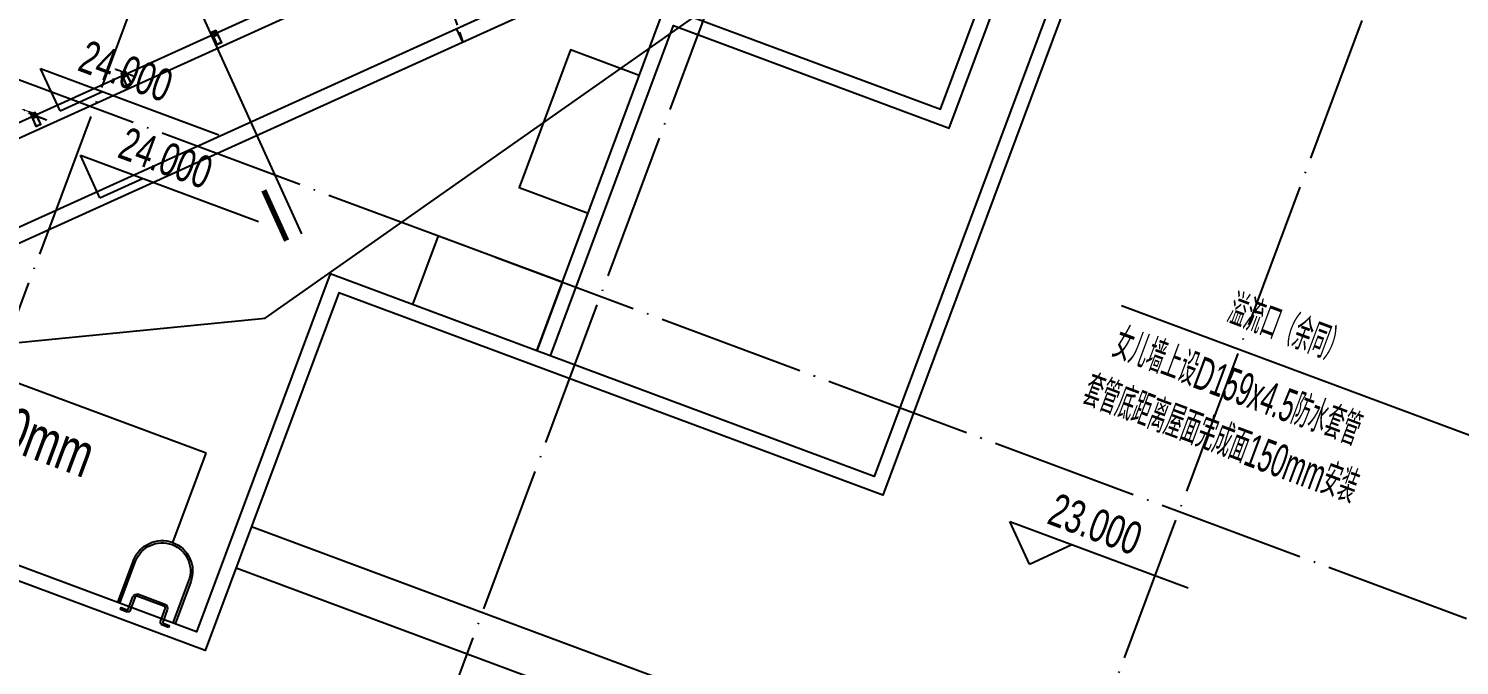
# Model space of a CAD drawing. Header units: millimetres. Extents: x 600121811 to 600690586, y 3472921280 to 3473279938.
# Drawn here: x 600267378 to 600286843, y 3473179164 to 3473187835 of the extents above; entities that cross this region are included whole.
import ezdxf

# ---------------------------------------------------------------- set-up
doc = ezdxf.new("R2010")
doc.units = ezdxf.units.MM
doc.header["$LTSCALE"] = 1000
for name, pattern in [('AX-MALL-GIRD-200$0$DOTE', [2.4200000000000004, 2, -0.2, 0.02, -0.2]), ('AX-MALL-WALL-GJ$0$CENTER', [2, 1.25, -0.25, 0.25, -0.25]), ('AX-MALL-WALL-GJ$0$DASH', [0.35, 0.25, -0.1]), ('AX-MALL-WALL-GJ$0$HIDDEN', [0.375, 0.25, -0.125]), ('AX-MALL-WALL-GJ$0$HIDDEN2', [4.7624999999999975, 3.174999999999998, -1.587499999999999])]:
    doc.linetypes.add(name, pattern=pattern)
doc.layers.get('0').update_dxf_attribs({"linetype": 'CONTINUOUS'})
for name, color, linetype in [('AX-MALL-DIM-PGJ$0$A-Anno-Dims', 3, 'CONTINUOUS'), ('AX-MALL-DIM-PGJ$0$A-Anno-Note', 241, 'CONTINUOUS'), ('AX-MALL-DIM-PGJ$0$DIM_IDEN', 3, 'CONTINUOUS'), ('AX-MALL-DIM-PGJ$0$DIM_LEAD', 3, 'CONTINUOUS'), ('AX-MALL-GIRD-200$0$A-Grid', 222, 'AX-MALL-GIRD-200$0$DOTE'), ('AX-MALL-GJ-200$0$A-Anno-Note', 241, 'CONTINUOUS'), ('AX-MALL-WALL-GJ$0$A-Anno-Levl', 201, 'CONTINUOUS'), ('AX-MALL-WALL-GJ$0$A-Anno-Note', 241, 'CONTINUOUS'), ('AX-MALL-WALL-GJ$0$A-Curt', 151, 'CONTINUOUS'), ('AX-MALL-WALL-GJ$0$A-Detl-Patt', 8, 'CONTINUOUS'), ('AX-MALL-WALL-GJ$0$A-Detl-Thin', 131, 'CONTINUOUS'), ('AX-MALL-WALL-GJ$0$A-SEE', 254, 'CONTINUOUS'), ('AX-MALL-WALL-GJ$0$AP', 3, 'CONTINUOUS'), ('AX-MALL-WALL-GJ$0$AX-8-wall-PRF-100$0$A-Detl-Thin', 131, 'CONTINUOUS'), ('AX-MALL-WALL-GJ$0$FIX', 2, 'CONTINUOUS'), ('AX-MALL-WALL-GJ$0$GASKET', 2, 'CONTINUOUS'), ('AX-MALL-WALL-GJ$0$TEXT', 2, 'CONTINUOUS'), ('PX-MALL-PGJ-LG$0$gutter', 200, 'CONTINUOUS'), ('PX-MALL-PGJ-LG$0$P-Dims', 2, 'CONTINUOUS')]:
    doc.layers.add(name, color=color, linetype=linetype)
doc.styles.add('AX-MALL-DIM-PGJ$0$_TCH_DIM', font='zy_en.shx', dxfattribs={"width": 0.7, "bigfont": 'zy_cn.shx'})
doc.styles.add('AX-MALL-WALL-GJ$0$_TCH_DIM', font='zy_en.shx', dxfattribs={"width": 0.7, "bigfont": 'zy_cn.shx'})
doc.styles.add('PX-MALL-PGJ-LG$0$hzgj', font='jzfz_eng.shx', dxfattribs={"width": 0.5, "bigfont": 'jzfz_cnb.shx'})

# ---------------------------------------------------------------- blocks, each defined once
blk = doc.blocks.new('AX-MALL-GIRD-200')
at = {"layer": 'AX-MALL-GIRD-200$0$A-Grid'}
for p, q in [((600276670.8627876, 3473209317.449277), (600237941.3238384, 3473105353.722196)), ((600283558.4606664, 3473206751.616964), (600244828.9217169, 3473102787.889884)), ((600291430.0010993, 3473203819.237178), (600252700.4621501, 3473099855.510097)), ((600241980.060326, 3473196551.41375), (600599876.0644244, 3473063224.650467))]:
    blk.add_line(p, q, dxfattribs=at)
blk = doc.blocks.new('AX-MALL-WALL-GJ$0$fgegrhrthr')
at = {"layer": 'AX-MALL-WALL-GJ$0$A-Detl-Thin'}
blk.add_line((114666.5390201807, 126100.2377285957), (114525.5406421423, 126242.0808024406), dxfattribs=at)
blk = doc.blocks.new('AX-MALL-WALL-GJ$0$A$C7A1B6859')
at = {"layer": 'AX-MALL-WALL-GJ$0$AX-8-wall-PRF-100$0$A-Detl-Thin'}
for points in [[(418.2706208527088, 83.6166080236435), (418.2606948316097, -526.8030123710632, -1), (-411.7393051683903, -526.8027684688568), (-411.704005420208, 83.66397726535797)], [(388.2706209719181, 83.61709582805634), (388.2606948316097, -526.8025244474411, -1), (-381.7393051683903, -526.8027685880661), (-381.7040055394173, 83.66224259138107)]]:
    blk.add_lwpolyline(points, format="xyb", dxfattribs=at)
blk.add_lwpolyline([(-346.7393054068089, 161.9561183452606), (-256.7393053174019, 161.9561183452606, -0.4142135623186552), (-216.7393053174019, 121.9561183452606), (-216.7393051981926, -58.04388171434402, 0.4142135623004398), (-186.7393051683903, -88.04388165473938), (193.2606946825981, -88.04388153553009, 0.4142135624412576), (223.2606946527958, -58.04388171434402), (223.2606945633888, 121.9561185836792, -0.4142135626053789), (263.2606946527958, 161.9561187028885), (353.2606946825981, 161.9561185836792), (353.2606945335865, 131.9561185836792), (263.2606945931911, 131.9561185836792, 0.414213562651039), (253.2606945633888, 121.9561187028885), (253.2606947124004, -58.04388165473938, -0.4142135624509314), (193.2606946825981, -118.0438816547394), (-186.7393053174019, -118.0438817739487, -0.4142135622680002), (-246.7393052279949, -58.04388177394867), (-246.7393054664135, 121.9561183452606, 0.4142135623963262), (-256.7393053770065, 131.956118285656), (-346.7393054366112, 131.9561183452606)], format="xyb", close=True, dxfattribs=at)
blk = doc.blocks.new('AX-MALL-WALL-GJ$0$A$C56C775D7')
at = {"layer": 'AX-MALL-WALL-GJ$0$GASKET'}
h = blk.add_hatch(dxfattribs=at)
h.set_pattern_fill('ANSI37', color=1, scale=0.35, style=0)
h.set_pattern_definition([(45, (-14292825.89898887, -9063895.26327035), (-0.3928862052967754, 0.3928862052967754), []), (135, (-14292825.89898887, -9063895.26327035), (-0.3928862052967754, -0.3928862052967754), [])])
edge = h.paths.add_edge_path(flags=16)
edge.add_line((0.4479895178228617, -2.5), (-0.6520104818046093, -2.5))
edge.add_arc((-0.6520104836672544, -2.300000000745058), 0.1999999999788997, 179.9999999822825, 269.99999999166243, ccw=False)
edge.add_line((-0.8520104829221964, -2.300000000745058), (-0.8520104829221964, -1.100000001490116))
edge.add_arc((-0.6520104818046093, -1.099999999627471), 0.1999999999825377, 90.00000001146418, 180, ccw=False)
edge.add_line((-0.6520104818046093, -0.900000000372529), (0.4479895178228617, -0.900000000372529))
edge.add_arc((0.4479895178228617, -1.100000001490116), 0.2000000000916771, 2.709731461436604e-08, 90.00000002501292, ccw=False)
edge.add_line((0.6479895170778036, -1.099999999627471), (0.6479895170778036, -2.299999998882413))
edge.add_arc((0.4479895178228617, -2.300000000745058), 0.200000000098953, 270, 360, ccw=False)
edge = h.paths.add_edge_path(flags=16)
edge.add_line((3.249999998137355, -4.939726948738098), (3.249999998137355, -4.460273053497076))
edge.add_arc((2.945151684805751, -4.485407892614603), 0.305882746101539, 4.713394007698822, 98.66295766568197)
edge.add_arc((-1.862645149230957e-09, -13.46421551704407), 9.723443115568726, 72.65326512077237, 107.3467197384952)
edge.add_arc((-2.94514948502183, -4.48540878854692), 0.3058844260670983, 81.33704317753406, 175.2878132288706)
edge.add_line((-3.250000001862645, -4.460273051634431), (-3.250000001862645, -4.939726946875453))
edge.add_arc((-2.750000001862645, -4.939726948738098), 0.5000000000582077, 180, 252.6529947584752)
edge.add_arc((-1.862645149230957e-09, 3.864215515553951), 9.723443115521324, 252.6532655790159, 287.3467351509655)
edge.add_arc((2.749999998137355, -4.939726948738098), 0.5000000000843366, 287.3470194500536, 359.9999999870766)
edge = h.paths.add_edge_path()
edge.add_line((3.999999998137355, -7.599999999627471), (5.196692194789648, -7.599999999627471))
edge.add_arc((5.196692194789648, -7.400000000372529), 0.1999999999861757, 270.0000000041688, 383.1985899609186)
edge.add_line((5.380521202459931, -7.321216141805053), (4.05898916348815, -2.646648773923516))
edge.add_arc((3.866236349567771, -2.700000001117587), 0.1999999998872798, 15.47132814288438, 89.9999999791559)
edge.add_line((3.866236349567771, -2.5), (1.599999997764826, -2.5))
edge.add_arc((1.599999997764826, -2.300000000745058), 0.1999999999825377, 179.9999999916624, 269.9999999916624, ccw=False)
edge.add_line((1.399999998509884, -2.300000000745058), (1.399999998509884, -1.5))
edge.add_arc((1.599999997764826, -1.5), 0.1999999999825377, 90.00000000208439, 180, ccw=False)
edge.add_line((1.599999997764826, -1.300000000745058), (2.299999997019768, -1.300000000745058))
edge.add_arc((2.299999998882413, -1.099999999627471), 0.200000000095315, 269.9999999749871, 360.0000000093797)
edge.add_line((2.499999998137355, -1.099999999627471), (2.499999998137355, -0.1999999992549419))
edge.add_arc((2.299999998882413, -0.2000000011175871), 0.1999999999679858, 0, 90.00000000208446)
edge.add_line((2.299999998882413, 0), (-2.300000000745057, 0))
edge.add_arc((-2.300000000745058, -0.2000000011175871), 0.1999999999752617, 90.00000000416883, 180.0000000187597)
edge.add_line((-2.500000001862645, -0.2000000011175871), (-2.500000001862645, -1.100000001490116))
edge.add_arc((-2.300000000745058, -1.099999999627471), 0.1999999999825377, 180, 270)
edge.add_line((-2.300000000745058, -1.300000000745058), (-1.599999999627471, -1.300000000745058))
edge.add_arc((-1.600000001490116, -1.5), 0.1999999999716238, -1.563307705509942e-08, 89.99999999583122, ccw=False)
edge.add_line((-1.400000000372529, -1.5), (-1.400000000372529, -2.300000000745058))
edge.add_arc((-1.600000001490116, -2.300000000745058), 0.1999999999825377, 270, 360, ccw=False)
edge.add_line((-1.600000001490116, -2.5), (-4.750000001862645, -2.5))
edge.add_arc((-4.750000001862645, -2), 0.5, 180, 270, ccw=False)
edge.add_line((-5.250000001862645, -2), (-5.250000001862645, -1))
edge.add_line((-5.250000001862645, -1), (-5.550000002607703, -1))
edge.add_arc((-5.550000000745058, -1.700000001117587), 0.6999999999752619, 90.0000000011911, 180.0000000017866)
edge.add_line((-6.250000001862645, -1.700000001117587), (-6.250000001862645, -2.500000001862645))
edge.add_arc((-13.17916293255985, -2.635859154164791), 6.93049468947828, -39.91135233491269, 1.1232466226251745, ccw=False)
edge.add_arc((-7.501144342124462, -7.252500982955098), 0.4000000000068026, 154.8453494992691, 325.7814922437265)
edge.add_arc((-11.16483832895756, -3.007284630089998), 5.994827686268001, 311.7834155546118, 348.2099533716082)
edge.add_arc((-5.108332693576813, -4.300000000745058), 0.2000000000601403, 89.99999998749348, 160.1791054074893, ccw=False)
edge.add_line((-5.108332693576813, -4.099999999627471), (-4.211626494303346, -4.099999999627471))
edge.add_arc((-4.211626494303346, -4.300000000745058), 0.1999999999497959, -24.401291760937283, 89.99999997915592, ccw=False)
edge.add_line((-4.029491625726223, -4.382624993100762), (-5.579774580895901, -7.600000001490116))
edge.add_line((-5.579774579033256, -7.599999999627471), (-3.85655820928514, -7.599999999627471))
edge.add_line((-3.856558211147785, -7.599999999627471), (-3.744390547275543, -7.526736268773675))
edge.add_line((-3.744390547275543, -7.526736268773675), (-3.601631702855229, -7.39421871304512))
edge.add_line((-3.601631702855229, -7.39421871304512), (-3.131442088633776, -6.912453148514032))
edge.add_arc((-2.966135771945119, -7.099999999627471), 0.2500000000469174, 90, 131.3933858767149, ccw=False)
edge.add_line((-2.966135771945119, -6.849999999627471), (-2.741758465766907, -6.849999999627471))
edge.add_arc((-2.741758465766907, -6.950000001117587), 0.1000000000531145, 2.7097428301203763e-08, 90.00000002501292, ccw=False)
edge.add_line((-2.641758466139436, -6.950000001117587), (-2.631878839805722, -7.190345551818609))
edge.add_line((-2.631878839805722, -7.190345551818609), (-2.662470020353794, -7.353444080799818))
edge.add_line((-2.662470020353794, -7.353444080799818), (-2.784834744408727, -7.373831396922469))
edge.add_line((-2.784834744408727, -7.373831396922469), (-2.856214167550206, -7.39421871304512))
edge.add_line((-2.856214167550206, -7.39421871304512), (-2.866411227732897, -7.475767977535725))
edge.add_line((-2.866411227732897, -7.47576797939837), (-2.815425924956799, -7.577704560011625))
edge.add_line((-2.815425924956799, -7.577704560011625), (-2.744046503677964, -7.600000001490116))
edge.add_line((-2.744046503677964, -7.599999999627471), (-2.356558211147785, -7.599999999627471))
edge.add_line((-2.356558211147785, -7.599999999627471), (-2.244390547275543, -7.526736268773675))
edge.add_line((-2.244390547275543, -7.526736268773675), (-2.101631702855229, -7.39421871304512))
edge.add_line((-2.101631702855229, -7.39421871304512), (-1.631442088633776, -6.912453148514032))
edge.add_arc((-1.466135771945119, -7.099999999627471), 0.2500000000469174, 90, 131.3933858767149, ccw=False)
edge.add_line((-1.466135771945119, -6.849999999627471), (-1.241758465766907, -6.849999999627471))
edge.add_arc((-1.241758465766907, -6.950000001117587), 0.1000000000531145, 2.7097428301203763e-08, 90.00000002501292, ccw=False)
edge.add_line((-1.141758466139436, -6.950000001117587), (-1.131878839805722, -7.190345551818609))
edge.add_line((-1.131878839805722, -7.190345551818609), (-1.162470020353794, -7.353444080799818))
edge.add_line((-1.162470020353794, -7.353444080799818), (-1.284834744408727, -7.373831396922469))
edge.add_line((-1.284834744408727, -7.373831396922469), (-1.356214167550206, -7.39421871304512))
edge.add_line((-1.356214167550206, -7.39421871304512), (-1.366411227732897, -7.475767977535725))
edge.add_line((-1.366411227732897, -7.47576797939837), (-1.315425924956799, -7.577704560011625))
edge.add_line((-1.315425924956799, -7.577704560011625), (-1.244046503677964, -7.600000001490116))
edge.add_line((-1.244046503677964, -7.599999999627471), (-0.8565582111477852, -7.599999999627471))
edge.add_line((-0.8565582111477852, -7.599999999627471), (-0.7443905472755432, -7.526736268773675))
edge.add_line((-0.7443905472755432, -7.526736268773675), (-0.6016317028552294, -7.39421871304512))
edge.add_line((-0.6016317028552294, -7.39421871304512), (-0.1314420886337757, -6.912453148514032))
edge.add_arc((0.0338642280548811, -7.099999999627471), 0.2500000000509411, 89.99999999666488, 131.3933858714564, ccw=False)
edge.add_line((0.0338642280548811, -6.849999999627471), (0.2582415342330933, -6.849999999627471))
edge.add_arc((0.2582415342330933, -6.950000001117587), 0.1000000000531145, 2.7097428301203763e-08, 90.00000002501292, ccw=False)
edge.add_line((0.3582415338605642, -6.950000001117587), (0.3681211601942778, -7.190345551818609))
edge.add_line((0.3681211601942778, -7.190345551818609), (0.3375299796462059, -7.353444080799818))
edge.add_line((0.3375299796462059, -7.353444080799818), (0.2151652555912733, -7.373831396922469))
edge.add_line((0.2151652555912733, -7.373831396922469), (0.1437858324497938, -7.39421871304512))
edge.add_line((0.1437858324497938, -7.39421871304512), (0.1335887722671032, -7.475767977535725))
edge.add_line((0.1335887722671032, -7.47576797939837), (0.1845740750432014, -7.577704560011625))
edge.add_line((0.1845740750432014, -7.577704560011625), (0.2559534963220358, -7.600000001490116))
edge.add_line((0.2559534963220358, -7.599999999627471), (0.6434417888522148, -7.599999999627471))
edge.add_line((0.6434417888522148, -7.599999999627471), (0.7556094527244568, -7.526736268773675))
edge.add_line((0.7556094527244568, -7.526736268773675), (0.8983682971447706, -7.39421871304512))
edge.add_line((0.8983682971447706, -7.39421871304512), (1.368557911366224, -6.912453148514032))
edge.add_arc((1.533864228054881, -7.099999999627471), 0.2500000000536703, 89.99999999666488, 131.3933858709051, ccw=False)
edge.add_line((1.533864228054881, -6.849999999627471), (1.936520637944341, -6.849999999627471))
edge.add_arc((1.936520637944341, -6.950000001117587), 0.0999999999366992, -3.960377625844558e-08, 89.99999995831178, ccw=False)
edge.add_line((2.036520639434457, -6.950000001117587), (2.04640026576817, -7.190345551818609))
edge.add_line((2.04640026576817, -7.190345551818609), (2.015809085220098, -7.353444080799818))
edge.add_line((2.015809083357453, -7.353444080799818), (1.893444359302521, -7.373831396922469))
edge.add_line((1.893444359302521, -7.373831396922469), (1.822064936161041, -7.39421871304512))
edge.add_line((1.822064938023686, -7.39421871304512), (1.811867877840996, -7.475767977535725))
edge.add_line((1.811867877840996, -7.47576797939837), (1.862853180617094, -7.577704560011625))
edge.add_line((1.862853178754449, -7.577704560011625), (1.934232600033283, -7.600000001490116))
edge.add_line((1.934232601895928, -7.599999999627471), (2.321720894426107, -7.599999999627471))
edge.add_line((2.321720894426107, -7.599999999627471), (2.433888558298349, -7.526736268773675))
edge.add_line((2.433888558298349, -7.526736268773675), (2.576647402718663, -7.39421871304512))
edge.add_line((2.576647402718663, -7.39421871304512), (3.046837016940117, -6.912453148514032))
edge.add_arc((3.212143333628774, -7.099999999627471), 0.2499999997447145, 90.00000002334548, 131.3933858977507, ccw=False)
edge.add_line((3.212143333628774, -6.849999999627471), (3.614799743518233, -6.849999999627471))
edge.add_arc((3.614799743518233, -6.950000001117587), 0.0999999999330612, -3.335048859298695e-08, 89.99999995831178, ccw=False)
edge.add_line((3.714799743145704, -6.950000001117587), (3.724679369479418, -7.190345551818609))
edge.add_line((3.724679369479418, -7.190345551818609), (3.694088188931346, -7.353444080799818))
edge.add_line((3.694088188931346, -7.353444080799818), (3.571723464876413, -7.373831396922469))
edge.add_line((3.571723464876413, -7.373831396922469), (3.500344041734934, -7.39421871304512))
edge.add_line((3.500344041734934, -7.39421871304512), (3.490146981552243, -7.475767977535725))
edge.add_line((3.490146981552243, -7.47576797939837), (3.541132284328341, -7.577704560011625))
edge.add_line((3.541132284328341, -7.577704560011625), (3.612511705607176, -7.600000001490116))
edge.add_line((3.612511705607176, -7.599999999627471), (3.999999998137355, -7.599999999627471))
for points in [[(3.999999998137355, -7.599999999627471), (5.196692194789648, -7.599999999627471, 0.5384365873081324), (5.380521202459931, -7.321216141805053), (4.05898916348815, -2.646648775786161, 0.3371623231483117), (3.866236349567771, -2.5), (1.599999997764826, -2.5, -0.4142135623733865), (1.399999998509884, -2.300000000745058), (1.399999998509884, -1.5, -0.4142135623710347), (1.599999997764826, -1.300000000745058), (2.299999998882413, -1.300000000745058, 0.4142135625542577), (2.499999998137355, -1.099999999627471), (2.499999998137355, -0.2000000011175871, 0.414213562373678), (2.299999998882413, 0), (-2.300000000745058, 0, 0.4142135624399619), (-2.500000001862645, -0.2000000011175871), (-2.500000001862645, -1.099999999627471, 0.4142135623730327), (-2.300000000745058, -1.300000000745058), (-1.600000001490116, -1.300000000745058, -0.4142135624226467), (-1.400000000372529, -1.5), (-1.400000002235174, -2.300000000745058, -0.414213562373678), (-1.600000001490116, -2.5), (-4.750000001862645, -2.5, -0.4142135623730951), (-5.250000001862645, -2), (-5.250000001862645, -1), (-5.550000000745058, -1, 0.4142135623730951), (-6.250000001862645, -1.700000001117587), (-6.250000001862645, -2.5, -0.180985364644513), (-7.86320985108614, -7.08247578702867, 0.9238739062829604), (-7.1703847553581, -7.477441187947989, 0.1602928148153416), (-5.296484127640724, -4.232183797284961, -0.3161581866366376), (-5.108332693576813, -4.099999999627471), (-4.211626494303346, -4.099999999627471, -0.5452250111276254), (-4.029491625726223, -4.382624993100762), (-5.579774579033256, -7.599999999627471), (-3.856558211147785, -7.599999999627471), (-3.744390547275543, -7.526736268773675), (-3.601631702855229, -7.39421871304512), (-3.131442088633776, -6.912453148514032, -0.1826026066076273), (-2.966135771945119, -6.849999999627471), (-2.741758465766907, -6.849999999627471, -0.4142135623518001), (-2.641758466139436, -6.950000001117587), (-2.631878839805722, -7.190345551818609), (-2.662470020353794, -7.353444080799818), (-2.784834744408727, -7.373831396922469), (-2.856214167550206, -7.39421871304512), (-2.866411227732897, -7.47576797939837), (-2.815425924956799, -7.577704560011625), (-2.744046503677964, -7.599999999627471), (-2.356558211147785, -7.599999999627471), (-2.244390547275543, -7.526736268773675), (-2.101631702855229, -7.39421871304512), (-1.631442088633776, -6.912453148514032, -0.1826026066076273), (-1.466135771945119, -6.849999999627471), (-1.241758465766907, -6.849999999627471, -0.4142135623585429), (-1.141758466139436, -6.950000001117587), (-1.131878839805722, -7.190345551818609), (-1.162470020353794, -7.353444080799818), (-1.284834744408727, -7.373831396922469), (-1.356214167550206, -7.39421871304512), (-1.366411227732897, -7.47576797939837), (-1.315425924956799, -7.577704560011625), (-1.244046503677964, -7.599999999627471), (-0.8565582111477852, -7.599999999627471), (-0.7443905472755432, -7.526736268773675), (-0.6016317028552294, -7.39421871304512), (-0.1314420886337757, -6.912453148514032, -0.1826026065978904), (0.0338642280548811, -6.849999999627471), (0.2582415342330933, -6.849999999627471, -0.4142135623585429), (0.3582415338605642, -6.950000001117587), (0.3681211601942778, -7.190345551818609), (0.3375299796462059, -7.353444080799818), (0.2151652555912733, -7.373831396922469), (0.1437858324497938, -7.39421871304512), (0.1335887722671032, -7.47576797939837), (0.1845740750432014, -7.577704560011625), (0.2559534963220358, -7.599999999627471), (0.6434417888522148, -7.599999999627471), (0.7556094527244568, -7.526736268773675), (0.8983682971447706, -7.39421871304512), (1.368557911366224, -6.912453148514032, -0.1826026065947343), (1.533864228054881, -6.849999999627471), (1.936520637944341, -6.849999999627471, -0.4142135623544356), (2.036520639434457, -6.950000001117587), (2.04640026576817, -7.190345551818609), (2.015809083357453, -7.353444080799818), (1.893444359302521, -7.373831396922469), (1.822064938023686, -7.39421871304512), (1.811867877840996, -7.47576797939837), (1.862853178754449, -7.577704560011625), (1.934232601895928, -7.599999999627471), (2.321720894426107, -7.599999999627471), (2.433888558298349, -7.526736268773675), (2.576647402718663, -7.39421871304512), (3.046837015077472, -6.912453148514032, -0.1826026065961477), (3.212143333628774, -6.849999999627471), (3.614799743518233, -6.849999999627471, -0.4142135623198528), (3.714799743145704, -6.950000001117587), (3.724679369479418, -7.190345551818609), (3.694088188931346, -7.353444080799818), (3.571723464876413, -7.373831396922469), (3.500344041734934, -7.39421871304512), (3.490146981552243, -7.47576797939837), (3.541132284328341, -7.577704560011625), (3.612511705607176, -7.599999999627471)], [(3.249999998137355, -4.939726948738098), (3.249999998137355, -4.460273051634431, 0.4345507230991786), (2.899079101160169, -4.183014819398522, 0.1525457591454041), (-2.899076651781797, -4.183014053851366, 0.4345569809924104), (-3.250000001862645, -4.460280233994126, -3.590366987e-06), (-3.250000001862645, -4.460273051634431), (-3.250000001862645, -4.939726948738098, 0.3280726517255059), (-2.899079030379653, -5.416985204443336, 0.152545825913894), (2.899079145863652, -5.416985167190433, 0.3280725829936511)], [(0.4479895178228617, -2.5), (-0.6520104836672544, -2.5, -0.4142135624226994), (-0.8520104829221964, -2.300000000745058), (-0.8520104829221964, -1.099999999627471, -0.4142135623235128), (-0.6520104818046093, -0.900000000372529), (0.4479895178228617, -0.900000000372529, -0.4142135623729436), (0.6479895170778036, -1.099999999627471), (0.6479895170778036, -2.300000000745058, -0.4142135623727035)]]:
    blk.add_lwpolyline(points, format="xyb", close=True, dxfattribs=at)
blk = doc.blocks.new('AX-MALL-WALL-GJ$0$尺寸分格点')
at = {"ltscale": 10}
h = blk.add_hatch(color=1, dxfattribs=at)
h.dxf.hatch_style = 1
edge = h.paths.add_edge_path()
edge.add_line((0, -1.5), (-5.470445860503725e-37, 1.862645149230957e-09))
edge.add_line((0, 1.862645149230957e-09), (-1.5, 0))
edge.add_arc((0, 0), 1.5, 180, 270)
edge = h.paths.add_edge_path()
edge.add_line((0, 1.5), (5.470445846917725e-37, 1.862645149230957e-09))
edge.add_line((0, 1.862645149230957e-09), (1.5, 0))
edge.add_arc((0, 0), 1.5, 0, 90)
for p, q in [((-2.5, 0), (2.5, 0)), ((0, -2.5), (0, 2.5))]:
    blk.add_line(p, q)
blk.add_circle((0, 0), 1.5)
blk = doc.blocks.new('AX-MALL-WALL-GJ$0$定位点')
blk.add_blockref('AX-MALL-WALL-GJ$0$尺寸分格点', (0, 0))
blk = doc.blocks.new('AX-MALL-WALL-GJ$0$A$C3802349C')
at = {"layer": 'AX-MALL-WALL-GJ$0$GASKET'}
h = blk.add_hatch(dxfattribs=at)
h.set_pattern_fill('ANSI35', color=1, scale=0.3750125207812556, angle=-180, style=0)
h.set_pattern_definition([(225, (-14292809.63515486, -9063882.472551338), (0.8419271213058608, -0.8419271213058608), []), (225, (-14292810.47708235, -9063882.472551338), (0.8419271213058608, -0.8419271213058608), [1.488330941850608, -0.2976661883701216, 0, -0.2976661883701216])])
edge = h.paths.add_edge_path()
edge.add_line((-4.151144333183765, 8), (-1.924371063709259, 8))
edge.add_line((-1.924371063709259, 8), (0, 0))
edge.add_line((0, 0), (-1, 0))
edge.add_arc((-173.3719842011968, -63.27551823887059), 183.6188774223807, 20.15753080045416, 22.84073975264292)
at = {"layer": 'AX-MALL-WALL-GJ$0$GASKET', "elevation": -0.1213156449062388}
blk.add_lwpolyline([(-4.151144333183765, 8), (-1.924371063709259, 8), (0, 0), (-1, 0, 0.01170824263980096)], format="xyb", close=True, dxfattribs=at)
blk = doc.blocks.new('AX-MALL-WALL-GJ$0$A$C431B1AE9')
at = {"layer": 'AX-MALL-WALL-GJ$0$GASKET'}
h = blk.add_hatch(dxfattribs=at)
h.set_pattern_fill('ANSI37', color=1, scale=0.35, style=0)
h.set_pattern_definition([(45, (-14292809.63515486, -9063882.472551338), (-0.3928862052967754, 0.3928862052967754), []), (135, (-14292809.63515486, -9063882.472551338), (-0.3928862052967754, -0.3928862052967754), [])])
h.paths.add_polyline_path([(3.006717517971992, 0), (0, 0), (-1.924371063709259, 8), (-1, 8), (-0.3333333134651184, 7), (0.3333333134651184, 7), (0.6666666865348816, 8), (1.333333313465118, 8), (1.666666686534882, 7), (2.333333313465118, 7), (2.666666686534882, 8), (3.333333313465118, 8), (3.666666686534882, 7), (4.333333313465118, 7), (4.666666686534882, 8), (5.333333313465118, 8), (5.666666686534882, 7), (6.333333313465118, 7), (6.666666686534882, 8), (7.333333313465118, 8), (7.666666686534882, 7), (8.333333313465118, 7), (8.666666686534882, 8), (9.333333313465118, 8), (9.666666686534882, 7), (10.33333331346512, 7), (11, 8), (11.82815510034561, 8), (10, 0), (6.993282483890653, 0), (6.993282483890653, -1.195969490334392), (7.790595477446914, -1.195969490334392), (7.790595477446914, -1.886535448953509), (6.786871323361993, -2.890259601175785), (3.213128676638007, -2.890259601175785), (2.209404524415731, -1.886535448953509), (2.209404524415731, -1.195969490334392), (3.006717517971992, -1.195969490334392)])
edge = h.paths.add_edge_path(flags=16)
edge.add_ellipse((5, 3.75), major_axis=(-3.000000000596629, 1.102163919055573e-15), ratio=0.5833333332173223, start_angle=0, end_angle=360, ccw=False)
h.paths.add_polyline_path([(4.202687006443739, -0.1993282493203878), (4.202687006443739, -1.694290110841393), (5.797312993556261, -1.694290110841393), (5.797312993556261, -0.1993282493203878)], flags=16)
for points in [[(6.993282483890653, 0), (10, 0), (11.82815510034561, 8), (11, 8), (10.33333331346512, 7), (9.666666686534882, 7), (9.333333313465118, 8), (8.666666686534882, 8), (8.333333313465118, 7), (7.666666686534882, 7), (7.333333313465118, 8), (6.666666686534882, 8), (6.333333313465118, 7), (5.666666686534882, 7), (5.333333313465118, 8), (4.666666686534882, 8), (4.333333313465118, 7), (3.666666686534882, 7), (3.333333313465118, 8), (2.666666686534882, 8), (2.333333313465118, 7), (1.666666686534882, 7), (1.333333313465118, 8), (0.6666666865348816, 8), (0.3333333134651184, 7), (-0.3333333134651184, 7), (-1, 8), (-1.924371063709259, 8), (0, 0), (3.006717517971992, 0), (3.006717517971992, 0), (3.006717517971992, -1.195969490334392), (2.209404524415731, -1.195969490334392), (2.209404524415731, -1.886535448953509), (3.213128676638007, -2.890259601175785), (6.786871323361993, -2.890259601175785), (7.790595477446914, -1.886535448953509), (7.790595477446914, -1.195969490334392), (6.993282483890653, -1.195969490334392)], [(5.797312993556261, -0.1993282493203878), (5.797312993556261, -1.694290110841393), (4.202687006443739, -1.694290110841393), (4.202687006443739, -0.1993282493203878)]]:
    blk.add_lwpolyline(points, close=True, dxfattribs=at)
at = {"layer": 'AX-MALL-WALL-GJ$0$GASKET', "extrusion": (0, 0, -1)}
blk.add_ellipse((5, 3.75), major_axis=(-3.000000000596629, 1.102163919055573e-15), ratio=0.5833333332173223, dxfattribs=at)
blk = doc.blocks.new('AX-MALL-WALL-GJ$0$A$C6D1904FE')
at = {"color": 6, "ltscale": 10}
for name in ['AX-MALL-WALL-GJ$0$A$C3802349C', 'AX-MALL-WALL-GJ$0$A$C431B1AE9']:
    blk.add_blockref(name, (-5, 2.890259601175785), dxfattribs=at)
blk = doc.blocks.new('*U58')
at = {"color": 8, "linetype": 'AX-MALL-WALL-GJ$0$HIDDEN'}
for p, q in [((1.13686837721616e-13, 1.999999999999886), (40, 2.000000000000114)), ((39.00000000000011, -3.000000000000114), (39.00000000000028, 2.999999999999659)), ((1.13686837721616e-13, -2.000000000000114), (40, -2.000000000000341))]:
    blk.add_line(p, q, dxfattribs=at)
at = {"color": 0, "linetype": 'ByBlock'}
blk.add_lwpolyline([(5.684341886080801e-14, 5.999999999999886), (-1.838248336817855, 5.999999999999659, 0.2271033335269274), (-2.617369142194775, 5.626873807574043, 0.3523503326370215), (-2.617369142194832, -5.626873807574043, 0.227103333526957), (-1.838248336817799, -5.999999999999886), (-5.684341886080801e-14, -5.999999999999886)], format="xyb", close=True, dxfattribs=at)
at = {"color": 8, "linetype": 'AX-MALL-WALL-GJ$0$HIDDEN2'}
blk.add_lwpolyline([(-4.568611867420884, 0.7499999999998863), (-2.300000000000068, 0.7499999999998863), (-2.300000000000125, -0.7500000000001137), (-4.568611867420941, -0.7500000000001137)], dxfattribs=at)
at = {"color": 8, "linetype": 'ByBlock'}
blk.add_lwpolyline([(1.13686837721616e-13, -3.000000000000114), (39.00000000000028, -3.000000000000341), (40.00000000000045, -1.999999999999432), (39.99999999999955, 2.000000000000114), (39.00000000000028, 3.000000000000114), (1.13686837721616e-13, 2.999999999999886)], dxfattribs=at)
at = {"layer": 'AX-MALL-WALL-GJ$0$TEXT', "color": 8, "linetype": 'AX-MALL-WALL-GJ$0$CENTER'}
blk.add_line((43, -1.13686837721616e-13), (-7.600000000000023, -1.13686837721616e-13), dxfattribs=at)
blk = doc.blocks.new('AX-MALL-WALL-GJ$0$A$C4A6E1F89')
at = {"layer": 'AX-MALL-WALL-GJ$0$AP'}
for points in [[(31.30000000074506, 13.80000000074506), (31.30000000074506, 10), (27.30000000074506, 10), (27.30000000074506, 9), (31.30000000074506, 9), (31.30000000074506, 1.200000001117587), (-31.30000000074506, 1.200000001117587), (-31.30000000074506, 9), (-27.30000000074506, 9), (-27.30000000074506, 10), (-31.30000000074506, 10), (-31.30000000074506, 13.80000000074506), (-30.16000000014901, 15.32000000029802, 0.2874411353254684), (-30.13336061313748, 15.63748977147043), (-31.30000000074506, 17.90000000037253), (-31.30000000074506, 22), (-32.5, 22), (-32.5, 0), (32.5, 0), (32.5, 22), (31.30000000074506, 22), (31.30000000074506, 17.90000000037253), (30.13336061313748, 15.63748977147043, 0.2874411353254668), (30.16000000014901, 15.32000000029802)], [(0, 15.90000000037253), (0.400000000372529, 15.5), (28.30000000074506, 15.5), (28.30000000074506, 10.5), (29.80000000074506, 10.5), (31, 13.5), (29.93968884833157, 15.35087553970516, -0.2449413473478261), (29.9286532253027, 15.6279489248991), (31, 17.90000000037253), (31, 21.5, 0.414213562373095), (30.5, 22), (29.09999999962747, 22, 1.000000000000455), (29.09999999962747, 20.80000000074506), (29.09999999962747, 20.80000000074506, -0.4142135623733198), (29.59999999962747, 20.30000000074506), (29.59999999962747, 18.90000000037253, -0.4142135623731125), (29.09999999962747, 18.40000000037253), (23.90000000037253, 18.40000000037253, -0.4142135623730815), (23.40000000037253, 18.90000000037253), (23.40000000037253, 20.30000000074506, -0.4142135623731302), (23.90000000037253, 20.80000000074506, 0.9999999999998862), (23.90000000037253, 22), (21.40000000037253, 22), (21.40000000037253, 18.5), (11.40000000037253, 18.5), (9.300000000745058, 22), (8.5, 22), (8.5, 20), (-8.5, 20), (-8.5, 22), (-9.300000000745058, 22), (-11.40000000037253, 18.5), (-21.40000000037253, 18.5), (-21.40000000037253, 22), (-23.90000000037253, 22, 0.9999999999999053), (-23.90000000037253, 20.80000000074506, -0.4142135623731302), (-23.40000000037253, 20.30000000074506), (-23.40000000037253, 18.90000000037253, -0.4142135623730814), (-23.90000000037253, 18.40000000037253), (-29.09999999962747, 18.40000000037253, -0.4142135623731125), (-29.59999999962747, 18.90000000037253), (-29.59999999962747, 20.30000000074506, -0.4142135623733199), (-29.09999999962747, 20.80000000074506), (-29.09999999962747, 20.80000000074506, 1.000000000000473), (-29.09999999962747, 22), (-30.5, 22, 0.414213562373095), (-31, 21.5), (-31, 17.90000000037253), (-29.9286532253027, 15.6279489248991, -0.2449413473478107), (-29.93968885019422, 15.35087553970516), (-31, 13.5), (-29.80000000074506, 10.5), (-28.30000000074506, 10.5), (-28.30000000074506, 15.5), (-0.400000000372529, 15.5)]]:
    blk.add_lwpolyline(points, format="xyb", close=True, dxfattribs=at)
at = {"layer": 'AX-MALL-WALL-GJ$0$FIX', "extrusion": (-4.689947558750686e-09, -3.877222664414375e-09, -1), "xscale": -1, "zscale": -1, "rotation": 270}
blk.add_blockref('*U58', (-1.862645058000427e-09, 15.5, -7.954930736642706e-08), dxfattribs=at)
at = {"layer": 'AX-MALL-WALL-GJ$0$GASKET'}
blk.add_blockref('AX-MALL-WALL-GJ$0$A$C6D1904FE', (-26.5, 19.10974039882421, 0.1213156449062388), dxfattribs=at)
at = {"layer": 'AX-MALL-WALL-GJ$0$GASKET', "extrusion": (0, 0, -1), "zscale": -1, "rotation": 270}
blk.add_blockref('AX-MALL-WALL-GJ$0$定位点', (1.117587089538574e-07, 30.00001611188054, -0.1695423254371126), dxfattribs=at)
at = {"layer": 'AX-MALL-WALL-GJ$0$GASKET', "xscale": -1}
blk.add_blockref('AX-MALL-WALL-GJ$0$A$C6D1904FE', (26.49999977648258, 19.10974039882421, 0.1213156449062388), dxfattribs=at)
blk = doc.blocks.new('AX-MALL-WALL-GJ$0$A$C201F0766')
at = {"layer": 'AX-MALL-WALL-GJ$0$GASKET'}
h = blk.add_hatch(dxfattribs=at)
h.set_pattern_fill('ANSI35', color=1, scale=0.3750125207812556, angle=-180, style=0)
h.set_pattern_definition([(225, (-14292808.12419919, -9063908.843573337), (0.8419271213058608, -0.8419271213058608), []), (225, (-14292808.96612667, -9063908.843573337), (0.8419271213058608, -0.8419271213058608), [1.488330941850608, -0.2976661883701216, 0, -0.2976661883701216])])
edge = h.paths.add_edge_path()
edge.add_line((4.625009316951036, 7.210309842135757), (4.581123173236847, 7.210309841670096))
edge.add_ellipse((2.60770320892334e-08, 8.022399073466659), major_axis=(-7.236123461634007e-16, 5.908938361333678), ratio=0.782714245397402, start_angle=97.89939189545902, end_angle=262.100608104541, ccw=False)
edge.add_line((-4.581123121082783, 7.210309841670096), (-4.624990671873093, 7.210309842135757))
edge.add_line((-4.624990671873093, 7.210309842135757), (-4.625000026077032, -0.879502881783992))
edge.add_arc((-3.725290298461914e-07, -12.60038345353678), 12.60038345226483, 68.4660575448051, 111.5339390721038, ccw=False)
edge.add_line((4.624999966472387, -0.8795031546615064), (4.625009316951036, 7.210309842135757))
h = blk.add_hatch(dxfattribs=at)
h.set_pattern_fill('HONEY', color=1, scale=0.3750125207812556, angle=-180, style=0)
h.set_pattern_definition([(180, (-14292808.12419919, -9063908.843573337), (-0.8929985651103648, -0.515572838757882), [0.5953323767402432, -1.190664753480486]), (299.9999999999999, (-14292808.12419919, -9063908.843573337), (0.8929984584207664, -0.5155730235496873), [0.5953323767402432, -1.190664753480486]), (240, (-14292808.12419919, -9063908.843573337), (-1.066895984922232e-07, -1.031145862307569), [-1.190664753480486, 0.5953323767402432])])
edge = h.paths.add_edge_path()
edge.add_ellipse((-8.195638656616211e-08, 8.022399073466659), major_axis=(-1.447224692326801e-15, 5.908938361333678), ratio=0.782714245397402, start_angle=0, end_angle=360)
blk = doc.blocks.new('AX-MALL-WALL-GJ$0$A$C0CB539A5')
at = {"color": 3}
blk.add_lwpolyline([(-7.749999977648258, 0.3999998643994331, 0.4142135656464321), (-7.249999970197678, -0.1000001300126314), (-0.09999999962747097, -0.1000000014901161), (0, 0), (0.09999999962747097, -0.1000000014901161), (7.249999970197678, -0.1000001300126314, 0.4142135656464319), (7.749999977648258, 0.3999998643994331)], format="xyb", dxfattribs=at)
at = {"layer": 'AX-MALL-WALL-GJ$0$AP'}
blk.add_lwpolyline([(-7.749999977648258, 0.3999998681247234), (-7.75, 36.52000511065125), (-23.5, 36.52000511065125), (-23.5, 33.02000511065125, -0.414213562373095), (-24, 32.52000511065125), (-25.40000000037253, 32.52000511065125, -0.9999999999999999), (-25.40000000037253, 33.7200051099062, 0.414213562373095), (-24.90000000037253, 34.2200051099062), (-24.90000000037253, 35.62000511027873, 0.414213562373095), (-25.40000000037253, 36.12000511027873), (-30.59999999962747, 36.12000511027873, 0.414213562373095), (-31.09999999962747, 35.62000511027873), (-31.09999999962747, 34.2200051099062, 0.414213562373095), (-30.59999999962747, 33.7200051099062, -0.9999999999999999), (-30.59999999962747, 32.52000511065125), (-32, 32.52000511065125, -0.414213562373095), (-32.5, 33.02000511065125), (-32.5, 162.0200034547597, -0.414213562373095), (-32, 162.5200034547597), (32, 162.5200034547597, -0.414213562373095), (32.5, 162.0200034547597), (32.5, 33.02000511065125, -0.414213562373095), (32, 32.52000511065125), (30.59999999962747, 32.52000511065125, -0.9999999999999999), (30.59999999962747, 33.7200051099062, 0.414213562373095), (31.09999999962747, 34.2200051099062), (31.09999999962747, 35.62000511027873, 0.414213562373095), (30.59999999962747, 36.12000511027873), (25.40000000037253, 36.12000511027873, 0.414213562373095), (24.90000000037253, 35.62000511027873), (24.90000000037253, 34.2200051099062, 0.414213562373095), (25.40000000037253, 33.7200051099062, -0.9999999999999999), (25.40000000037253, 32.52000511065125), (24, 32.52000511065125, -0.414213562373095), (23.5, 33.02000511065125), (23.5, 36.52000511065125), (7.75, 36.52000511065125), (7.750000022351742, 0.3999998681247234)], format="xyb", dxfattribs=at)
for points in [[(-29.5, 39.52000511065125), (-29.5, 44.01999041065574), (-28.49999050050974, 45.01999990828335), (-28.49999050050974, 65.01999990828335), (-29.5, 66.02000940404832), (-29.5, 68.01999041065574), (-28.49999050050974, 69.01999990828335), (-28.49999050050974, 89.01999990828335), (-29.5, 90.02000940404832), (-29.5, 159.5200034547597), (29.5, 159.5200034547597), (29.5, 90.02000940404832), (28.49999050050974, 89.01999990828335), (28.49999050050974, 69.01999990828335), (29.5, 68.01999041065574), (29.5, 66.02000940404832), (28.49999050050974, 65.01999990828335), (28.49999050050974, 45.01999990828335), (29.5, 44.01999041065574), (29.5, 39.52000511065125)], [(-4.75, 36.52000511065125), (4.75, 36.52000511065125), (4.75, 2.899999890476465), (-4.75, 2.899999890476465)]]:
    blk.add_lwpolyline(points, close=True, dxfattribs=at)
blk = doc.blocks.new('AX-MALL-WALL-GJ$0$A$C2C39179B')
at = {"layer": 'AX-MALL-WALL-GJ$0$GASKET', "color": 1}
for p, q in [((-7.750000799060217, -1.091137528419495e-05, -0.339084650874224), (-12.50055767406593, 17.5199812874198, -0.1695423294714949)), ((-12.50055961495673, -1.611188054084778e-05, -0.339084654851433), (-7.749998858183972, 17.51998648795416, -0.169542325494286))]:
    blk.add_line(p, q, dxfattribs=at)
at = {"layer": 'AX-MALL-WALL-GJ$0$GASKET', "elevation": -0.1695423214599037}
blk.add_lwpolyline([(-12.50055961495673, -1.611188054084778e-05), (-12.50055767406593, 17.5199812874198), (-7.749998858183972, 17.51998648795416), (-7.750000799060217, -1.091137528419495e-05)], close=True, dxfattribs=at)
at = {"color": 2, "ltscale": 10}
blk.add_blockref('AX-MALL-WALL-GJ$0$A$C4A6E1F89', (-1.84809323400259e-09, -30.00001611188054, -0.1695423254371126), dxfattribs=at)
at = {"color": 6, "ltscale": 10}
for name, p in [('AX-MALL-WALL-GJ$0$A$C56C775D7', (-27.74999999067222, 25.11998908783426, -0.1695423214599037)), ('AX-MALL-WALL-GJ$0$A$C0CB539A5', (5.602487362921238e-09, -9.900016045197845, -0.1695423238239901))]:
    blk.add_blockref(name, p, dxfattribs=at)
at = {"color": 6, "ltscale": 10, "xscale": -1}
blk.add_blockref('AX-MALL-WALL-GJ$0$A$C56C775D7', (27.74999999070133, 25.11998908783426, -0.1695423214599037), dxfattribs=at)
at = {"layer": 'AX-MALL-WALL-GJ$0$GASKET', "yscale": 0.5135740655895842}
for p, xscale, zscale in [((-10.12527954763209, 0.4516737591475248, -0.1695423254371126), 0.5135740655895842, 0.5135740655895842), ((10.1252795476903, 0.451673759118421, -0.1695423254371126), -0.5135740655895842, 0.513574065589584)]:
    blk.add_blockref('AX-MALL-WALL-GJ$0$A$C201F0766', p, dxfattribs=dict(at, xscale=xscale, zscale=zscale))
blk = doc.blocks.new('AX-MALL-WALL-GJ$0$mqst5')
at = {"color": 6, "ltscale": 10, "rotation": 224.8288885436625}
for p in [(214482.980762478, -475113.1318201087), (213525.5400120262, -476064.8708654456), (212568.0992615726, -477016.6099107843)]:
    blk.add_blockref('AX-MALL-WALL-GJ$0$A$C2C39179B', p, dxfattribs=at)
blk = doc.blocks.new('AX-MALL-WALL-GJ')
at = {"layer": 'AX-MALL-WALL-GJ$0$A-Anno-Levl'}
for p, q in [((600267805.4153562, 3473186713.996128), (600267540.8174651, 3473187292.777568)), ((600267540.8174651, 3473187292.777568), (600269964.6701224, 3473186389.821327)), ((600267805.4153562, 3473186713.996128), (600268384.1967967, 3473186978.594018)), ((600268347.4710793, 3473185530.870441), (600268082.8731883, 3473186109.651881)), ((600268082.8731883, 3473186109.651881), (600270506.7258456, 3473185206.695641)), ((600268347.4710793, 3473185530.870441), (600268926.2525201, 3473185795.468332)), ((600280993.1805248, 3473180544.506472), (600280728.5826335, 3473181123.287912)), ((600280728.5826335, 3473181123.287912), (600283152.4352908, 3473180220.331671)), ((600280993.1805248, 3473180544.506472), (600281571.9619653, 3473180809.104362))]:
    blk.add_line(p, q, dxfattribs=at)
at = {"layer": 'AX-MALL-WALL-GJ$0$A-Detl-Patt', "linetype": 'AX-MALL-WALL-GJ$0$DASH'}
blk.add_line((600270924.8276993, 3473194764.123676), (600273284.0668212, 3473187652.452792), dxfattribs=at)
at = {"layer": 'AX-MALL-WALL-GJ$0$A-Detl-Patt'}
for points in [[(600260791.5103371, 3473182927.356716), (600270595.5503552, 3473183893.079856), (600283267.5223268, 3473192802.399583)], [(600274290.1839472, 3473183447.80915), (600274290.1839476, 3473183447.80915), (600276035.6481067, 3473188133.249886), (600279784.0006943, 3473186736.878559), (600280831.2791886, 3473189548.142999), (600281674.6585214, 3473189233.95945)], [(600274477.6015769, 3473183377.990584), (600276153.2471697, 3473187876.01369), (600279901.5997573, 3473186479.642364), (600280948.8782517, 3473189290.906803), (600281604.839955, 3473189046.541821)], [(600275686.5552725, 3473187196.16174), (600274749.4671253, 3473187545.25457), (600274051.2814618, 3473185671.078278), (600274988.3696084, 3473185321.985446)], [(600272603.4252797, 3473184076.17625), (600272952.5181117, 3473185013.264397), (600274639.2767799, 3473184384.897298), (600274290.1839485, 3473183447.809153)]]:
    blk.add_lwpolyline(points, dxfattribs=at)
at = {"layer": 'AX-MALL-WALL-GJ$0$A-Detl-Thin'}
for points in [[(600293594.9376667, 3473186714.149193), (600282303.0189514, 3473190920.719268), (600278881.9137043, 3473181737.255083), (600271478.9195036, 3473184495.087649), (600269663.6367782, 3473179622.229286), (600262869.7477065, 3473182153.152287)], [(600293525.1191001, 3473186526.731564), (600282420.6181028, 3473190663.483056), (600278999.5128504, 3473181480.018856), (600271596.5185666, 3473184237.851454), (600269781.2358416, 3473179364.993091), (600262799.9291413, 3473181965.734657)], [(600262591.9796394, 3473184230.436423), (600263128.9544512, 3473183046.519979), (600274240.5507554, 3473188086.273765)], [(600262774.1206204, 3473184313.047929), (600263228.483927, 3473183311.272473), (600273975.835396, 3473188185.820086)]]:
    blk.add_lwpolyline(points, dxfattribs=at)
blk.add_lwpolyline([(600263684.8224589, 3473184726.104065), (600263598.6801842, 3473184906.643643), (600273637.1547291, 3473189459.674436), (600273665.9979892, 3473189253.14643)], close=True, dxfattribs=at)
at = {"layer": 'AX-MALL-WALL-GJ$0$A-Anno-Note', "rotation": 339.5681613092246}
blk.add_blockref('AX-MALL-WALL-GJ$0$mqst5', (600234777.7372605, 3473707865.91727), dxfattribs=at)
at = {"layer": 'AX-MALL-WALL-GJ$0$A-Curt', "rotation": 159.5681613246591}
blk.add_blockref('AX-MALL-WALL-GJ$0$A$C7A1B6859', (600269013.7049911, 3473179953.578191), dxfattribs=at)
at = {"layer": 'AX-MALL-WALL-GJ$0$A-Detl-Thin', "color": 0, "rotation": 339.5681613098035}
blk.add_blockref('AX-MALL-WALL-GJ$0$fgegrhrthr', (600121810.7232081, 3473109514.681513), dxfattribs=at)
at = {"layer": 'AX-MALL-WALL-GJ$0$A-SEE'}
blk.add_blockref('AX-MALL-GIRD-200', (0, 0), dxfattribs=at)
at = {"layer": 'AX-MALL-WALL-GJ$0$A-Anno-Note', "style": 'AX-MALL-WALL-GJ$0$_TCH_DIM', "width": 0.7}
for s, p in [('24.000', (600268026.5588315, 3473187272.055047)), ('24.000', (600268568.6145546, 3473186088.92936)), ('23.000', (600281214.3239999, 3473181102.565391))]:
    blk.add_text(s, height=446.25, rotation=339.5681612504137, dxfattribs=at).set_placement(p)
blk = doc.blocks.new('PX-MALL-PGJ-LG')
at = {"layer": 'PX-MALL-PGJ-LG$0$gutter'}
for points in [[(600291962.6303229, 3473173022.616637), (600270409.602944, 3473181051.751769)], [(600291753.1746237, 3473172460.363751), (600270200.1472439, 3473180489.498878)]]:
    blk.add_lwpolyline(points, dxfattribs=at)
at = {"layer": 'PX-MALL-PGJ-LG$0$P-Dims'}
blk.add_line((600287020.9407631, 3473182281.004164), (600282245.6311872, 3473184059.947103), dxfattribs=at)
at = {"layer": 'PX-MALL-PGJ-LG$0$P-Dims', "style": 'PX-MALL-PGJ-LG$0$hzgj', "width": 0.55}
for s, p in [('溢流口（余同）', (600283650.0520071, 3473183829.381022)), ('女儿墙上设D159x4.5防水套管', (600282091.7921755, 3473183368.980101)), ('套管底距离屋面完成面150mm安装', (600281684.5427705, 3473182725.558651))]:
    blk.add_text(s, height=450, rotation=339.5681618422991, dxfattribs=at).set_placement(p)
blk = doc.blocks.new('AX-MALL-DIM-PGJ')
at = {"layer": 'AX-MALL-DIM-PGJ$0$A-Anno-Dims'}
blk.add_lwpolyline([(600283474.8582883, 3473179414.504608, 0, 0, 0), (600282724.3079245, 3473177399.76298, 0, 160, 0), (600282933.7636207, 3473177962.01587, 0, 0, 0)], format="xyseb", dxfattribs=at)
at = {"layer": 'AX-MALL-DIM-PGJ$0$DIM_IDEN'}
blk.add_line((600271092.9461169, 3473185042.062998), (600267868.4217191, 3473192151.460573), dxfattribs=at)
at = {"layer": 'AX-MALL-DIM-PGJ$0$DIM_IDEN', "const_width": 75}
blk.add_lwpolyline([(600270888.0375077, 3473184949.125052), (600270578.2443533, 3473185632.15375)], dxfattribs=at)
at = {"layer": 'AX-MALL-DIM-PGJ$0$DIM_LEAD'}
for p, q in [((600269792.4482597, 3473182053.339952), (600264478.1257387, 3473184033.08103)), ((600269339.4260702, 3473180837.268801), (600269792.4482597, 3473182053.339952))]:
    blk.add_line(p, q, dxfattribs=at)
at = {"layer": 'AX-MALL-DIM-PGJ$0$A-Anno-Note', "style": 'AX-MALL-DIM-PGJ$0$_TCH_DIM', "width": 0.7}
blk.add_text('1800mm', height=595, rotation=339.5681613092246, dxfattribs=at).set_placement((600266098.2615632, 3473182468.897545))

msp = doc.modelspace()

# ---------------------------------------------------------------- block references
at = {"layer": 'AX-MALL-GJ-200$0$A-Anno-Note'}
for name in ['AX-MALL-WALL-GJ', 'PX-MALL-PGJ-LG', 'AX-MALL-DIM-PGJ']:
    msp.add_blockref(name, (0, 0), dxfattribs=at)

doc.saveas('drawing.dxf')
